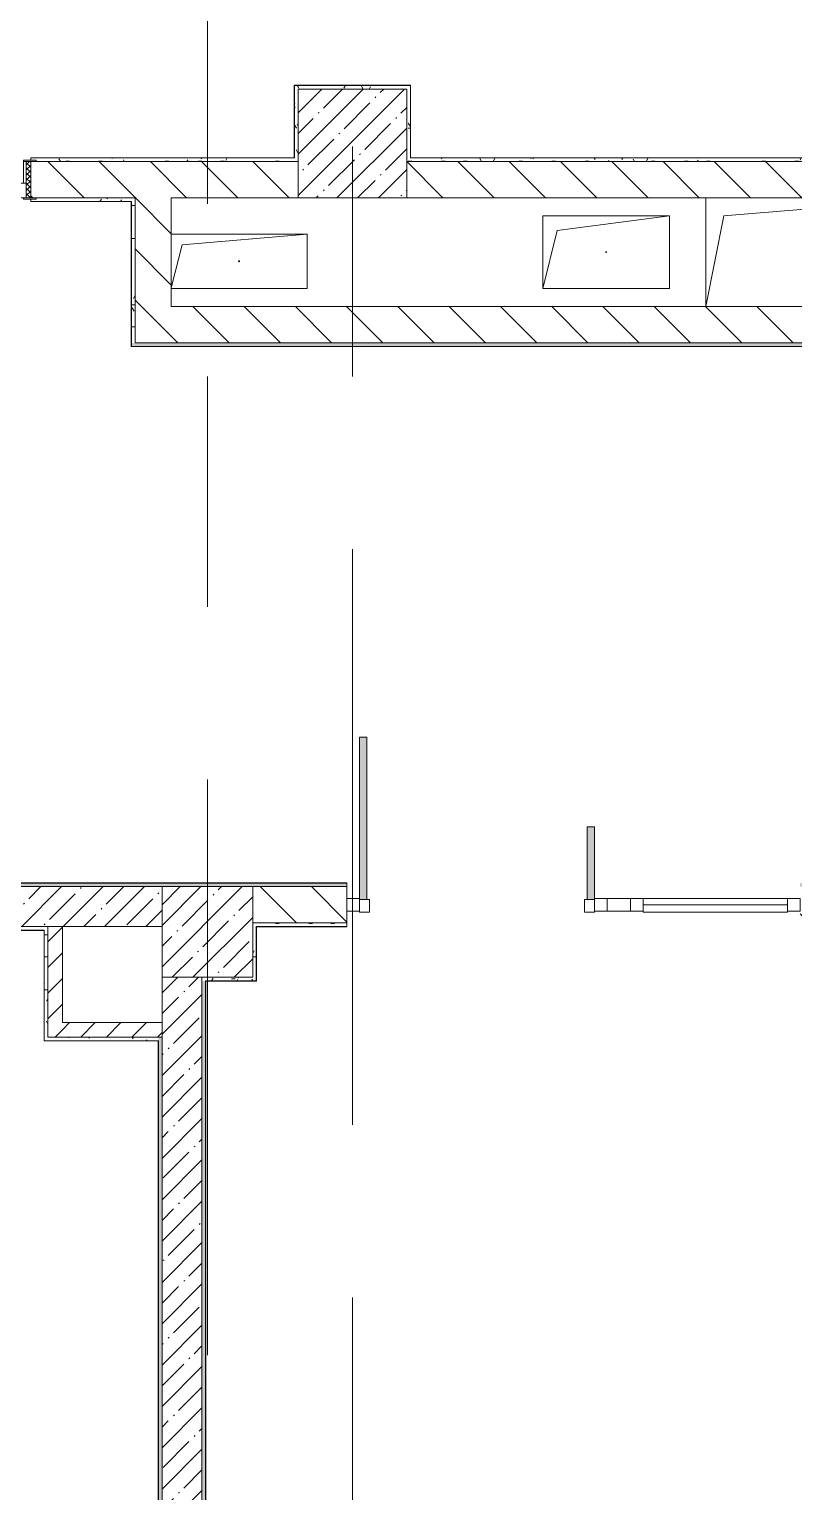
# Model space of a CAD drawing. Header units: millimetres. Extents: x -625 to 415037, y -3642 to 102118.
# Drawn here: x 195449 to 199667, y 79101 to 87169 of the extents above; entities that cross this region are included whole.
import ezdxf

# ---------------------------------------------------------------- set-up
doc = ezdxf.new("R2010")
doc.units = ezdxf.units.MM
doc.linetypes.add('Осевая', pattern=[6350, 1270, -952.5, 3175, -952.5])
for name, color, linetype, lineweight in [('A-DETL-GENF', 7, 'Continuous', 9), ('A-DOOR-FRAM-2', 7, 'Continuous', 5), ('A-GENM', 7, 'Continuous', 9), ('A-GLAZ-CURT', 7, 'Continuous', 9), ('A-GLAZ-CURT-2', 7, 'Continuous', 20), ('A-GLAZ-CWMG', 7, 'Continuous', 9), ('A-GLAZ-CWMG-1', 7, 'Continuous', 20), ('A-WALL', 7, 'Continuous', 5), ('I-WALL', 7, 'Continuous', 5), ('S-COLS', 7, 'Continuous', 9), ('S-COLS-1', 7, 'Continuous', 5), ('Оси-2', 7, 'Осевая', 9)]:
    doc.layers.add(name, color=color, linetype=linetype, lineweight=lineweight)
for name, color, linetype, lineweight, true_color in [('A-DOOR-1', 7, 'Continuous', 5, 0xc0c0c0), ('A-DOOR-FRAM-1', 7, 'Continuous', 5, 0xc0c0c0), ('A-WALL-1', 9, 'Continuous', 5, 0x808080), ('A-WALL-FNSH-1', 9, 'Continuous', 5, 0x808080)]:
    doc.layers.add(name, color=color, linetype=linetype, lineweight=lineweight, true_color=true_color)
doc.layers.add('A-FLOR-PATT-1', color=7, linetype='Continuous', lineweight=9, true_color=0xeef6ff, transparency=0.5)
doc.layers.get('A-DOOR-1').off()
pattern_1 = [(135, (148772.12, 0), (-141.42136, -141.42136), [])]
pattern_2 = [(45, (148772.12, 0), (-114.04925, 114.04925), []), (45, (148886.17, 0), (-114.04925, 114.04925), [201.612, -40.322, 6.706, -33.617])]
pattern_3 = [(45, (148772.12, 0), (-70.71068, 70.71068), [])]
pattern_4 = [(0, (148772.123, 0), (243.84, 60.96), [20.117, -162.763, 20.117, -162.763, -975.36]), (0, (148772.123, 0), (243.84, 60.96), [-365.76, 20.117, -345.643, 20.117, -162.763, -426.72]), (0, (148772.123, 0), (243.84, 60.96), [-914.4, 20.117, -101.803, 20.117, -284.683]), (120, (148863.563, 30.48), (-174.71291, 180.691634), [20.117, -162.763, 20.117, -162.763, -975.36]), (120, (148863.563, 30.48), (-174.71291, 180.691634), [-365.76, 20.117, -345.643, 20.117, -162.763, -426.72]), (120, (148863.563, 30.48), (-174.71291, 180.691634), [-914.4, 20.117, -101.803, 20.117, -284.683]), (240, (148894.043, 152.4), (-69.12709, -241.651634), [20.117, -162.763, 20.117, -162.763, -975.36]), (240, (148894.043, 152.4), (-69.12709, -241.651634), [-365.76, 20.117, -345.643, 20.117, -162.763, -426.72]), (240, (148894.043, 152.4), (-69.12709, -241.651634), [-914.4, 20.117, -101.803, 20.117, -284.683])]

# ---------------------------------------------------------------- blocks, each defined once
blk = doc.blocks.new('BSC_Колонна _Прямоугольная - 500х500-V280-Объем проектирования 2 этажа')
at = {"layer": 'S-COLS-1'}
h = blk.add_hatch(dxfattribs=at)
h.set_pattern_fill('FP_6', color=256, style=0, pattern_type=2)
h.set_pattern_definition([(45, (-47660, -7650), (-114.04925, 114.04925), []), (45, (-47545.95, -7650), (-114.04925, 114.04925), [201.613, -40.323, 6.706, -33.617])])
h.paths.add_polyline_path([(152.6, -250), (250, -250), (250, 250), (-250, 250), (-250, -250), (-30, -250)])
for p, q in [((250, 250), (-250, 250)), ((-250, 250), (-250, -250)), ((250, -250), (250, 250)), ((-250, -250), (250, -250))]:
    blk.add_line(p, q, dxfattribs=at)
blk = doc.blocks.new('110_Дверь_СКБ_2Ст - Д-6_л__ ДОО_Дв_1450x2100h_Дверь из раздевальной в коридор-V364-Объем проектирования 2 этажа')
at = {"layer": 'A-DOOR-FRAM-2'}
h = blk.add_hatch(dxfattribs=at)
h.set_pattern_fill('FP_40', color=256, style=0, pattern_type=2)
h.set_pattern_definition([(45, (-546.384, 164.685), (-14.1421, 14.1421), []), (135, (-546.384, 164.685), (-14.1421, -14.1421), [])])
h.paths.add_polyline_path([(-712.5, 100), (-712.5, -100), (-687.5, -100), (-687.5, 100)])
at = {"layer": 'A-DOOR-FRAM-1'}
for p, q in [((-672.5, 108), (-742.5, 108)), ((-742.5, 108), (-742.5, 100)), ((-742.5, 100), (-672.5, 100)), ((-687.5, 100), (-712.5, 100)), ((-712.5, 100), (-712.5, -100)), ((-637.5, 100), (-687.5, 100)), ((-687.5, 100), (-687.5, 20)), ((-687.5, -100), (-687.5, 100)), ((-672.5, 100), (-672.5, 108)), ((-637.5, 50), (-637.5, 100)), ((662.5, 100), (662.5, 50)), ((712.5, 100), (662.5, 100)), ((767.5, 108), (697.5, 108)), ((697.5, 108), (697.5, 100)), ((697.5, 100), (767.5, 100)), ((712.5, 20), (712.5, 100)), ((737.5, 100), (712.5, 100)), ((712.5, 100), (712.5, -100)), ((737.5, -100), (737.5, 100)), ((767.5, 100), (767.5, 108)), ((-687.5, 20), (-627.5, 20)), ((-672.5, 20), (-687.5, 20)), ((-687.5, 20), (-687.5, -100)), ((-672.5, -100), (-672.5, 20)), ((-627.5, 50), (-637.5, 50)), ((-627.5, 20), (-627.5, 50)), ((662.5, 50), (652.5, 50)), ((652.5, 50), (652.5, 20)), ((652.5, 20), (712.5, 20)), ((712.5, 20), (697.5, 20)), ((697.5, 20), (697.5, -100)), ((712.5, -100), (712.5, 20)), ((-672.5, -100), (-742.5, -100)), ((-742.5, -100), (-742.5, -108)), ((-742.5, -108), (-672.5, -108)), ((-712.5, -100), (-687.5, -100)), ((-687.5, -100), (-672.5, -100)), ((-672.5, -108), (-672.5, -100)), ((697.5, -100), (712.5, -100)), ((767.5, -100), (697.5, -100)), ((697.5, -100), (697.5, -108)), ((697.5, -108), (767.5, -108)), ((712.5, -100), (737.5, -100)), ((767.5, -108), (767.5, -100))]:
    blk.add_line(p, q, dxfattribs=at)
blk = doc.blocks.new('GM_Отверстие прямоугольное _в плите_ - Отверстие-21981840-Объем проектирования 2 этажа')
at = {"layer": 'A-GENM'}
for p, q in [((-374.3, 150), (375, 150)), ((375, 150), (-374.3, 150)), ((-374.3, -147.1), (-315, 90)), ((-315, 90), (375, 150)), ((375, 150), (375, -150)), ((375, -150), (375, 150)), ((375, -150), (-374.3, -150)), ((-374.3, -150), (375, -150))]:
    blk.add_line(p, q, dxfattribs=at)
for start, end in [(360, 180), (180, 360)]:
    blk.add_arc((0, 0), 2.5, start, end, dxfattribs=at)
blk = doc.blocks.new('GM_Отверстие прямоугольное _в плите_ - Отверстие-21982021-Объем проектирования 2 этажа')
at = {"layer": 'A-GENM'}
for p, q in [((-350, -200), (-350, 200)), ((-350, 200), (350, 200)), ((350, 200), (-350, 200)), ((-350, 200), (-350, -200)), ((-270, 120), (350, 200)), ((350, 200), (350, -200)), ((350, -200), (350, 200)), ((-350, -200), (-270, 120)), ((350, -200), (-350, -200)), ((-350, -200), (350, -200))]:
    blk.add_line(p, q, dxfattribs=at)
for start, end in [(360, 180), (180, 360)]:
    blk.add_arc((0, 0), 2.5, start, end, dxfattribs=at)
blk = doc.blocks.new('GM_Отверстие прямоугольное _в плите_ - Отверстие-21982256-Объем проектирования 2 этажа')
at = {"layer": 'A-GENM'}
for p, q in [((-650, -300), (-650, 300)), ((-650, 300), (-650, -300)), ((-550, 200), (650, 300)), ((-650, -300), (-550, 200))]:
    blk.add_line(p, q, dxfattribs=at)
for start, end in [(360, 180), (180, 360)]:
    blk.add_arc((0, 0), 2.5, start, end, dxfattribs=at)
blk = doc.blocks.new('Прямоугольный импост - 50 x 70 мм-31700031-Объем проектирования 2 этажа')
at = {"layer": 'A-GLAZ-CWMG-1'}
for p, q in [((-70, 35), (0, 35)), ((-70, -35), (-70, 35)), ((0, 35), (0, -35)), ((0, -35), (-70, -35))]:
    blk.add_line(p, q, dxfattribs=at)
blk = doc.blocks.new('Дверь_Витражная_остекление_ - ДВН_ДАО_Главный вход_1200 в свету-31742133-Объем проектирования 2 этажа')
at = {"layer": 'A-DETL-GENF'}
for p, q in [((-607.5, 925), (-647.5, 925)), ((-647.5, 925), (-647.5, 35)), ((-607.5, 30), (-607.5, 925)), ((647.5, 430), (607.5, 430)), ((607.5, 430), (607.5, 30)), ((647.5, 35), (647.5, 430)), ((-647.5, 30), (-607.5, 30)), ((-592.5, 30), (-647.5, 30)), ((-592.5, -40), (-592.5, 30)), ((592.5, -40), (592.5, 30)), ((592.5, 30), (647.5, 30)), ((607.5, 30), (647.5, 30)), ((-647.5, -35), (-647.5, -40)), ((-647.5, -40), (-592.5, -40)), ((647.5, -40), (592.5, -40)), ((647.5, -35), (647.5, -40))]:
    blk.add_line(p, q, dxfattribs=at)
blk = doc.blocks.new('Системная панель - Стемалит - 40мм-32257327-Объем проектирования 2 этажа')
at = {"layer": 'A-GLAZ-CURT-2'}
for p, q in [((65, 35), (-65, 35)), ((-65, 35), (-65, -35)), ((65, -35), (65, 35)), ((-65, -35), (65, -35))]:
    blk.add_line(p, q, dxfattribs=at)
blk = doc.blocks.new('Прямоугольный импост - 50 x 70 мм-31687886-Объем проектирования 2 этажа')
at = {"layer": 'A-GLAZ-CWMG-1'}
for p, q in [((-35, 35), (35, 35)), ((-35, -35), (-35, 35)), ((35, 35), (35, -35)), ((35, -35), (-35, -35))]:
    blk.add_line(p, q, dxfattribs=at)
blk = doc.blocks.new('Прямоугольный импост - 50 x 70 мм-31701779-Объем проектирования 2 этажа')
at = {"layer": 'A-GLAZ-CWMG-1'}
for p, q in [((0, 35), (-70, 35)), ((-70, 35), (-70, -35)), ((0, -35), (0, 35)), ((-70, -35), (0, -35))]:
    blk.add_line(p, q, dxfattribs=at)
blk = doc.blocks.new('Системная панель - Стекло - 40мм-V498-Объем проектирования 2 этажа')
at = {"layer": 'A-GLAZ-CURT-2'}
for p, q in [((397.5, 0), (-397.5, 0)), ((-397.5, 0), (-397.5, -40)), ((397.5, -40), (397.5, 0)), ((-397.5, -40), (397.5, -40))]:
    blk.add_line(p, q, dxfattribs=at)
blk = doc.blocks.new('Прямоугольный импост - 50 x 70 мм-31702100-Объем проектирования 2 этажа')
at = {"layer": 'A-GLAZ-CWMG-1'}
for p, q in [((-35, 35), (35, 35)), ((-35, -35), (-35, 35)), ((35, 35), (35, -35)), ((35, -35), (-35, -35))]:
    blk.add_line(p, q, dxfattribs=at)
blk = doc.blocks.new('Прямоугольный импост - 50 x 70 мм-31720914-Объем проектирования 2 этажа')
at = {"layer": 'A-GLAZ-CWMG'}
blk.add_line((6460, 7920), (5665, 7920), dxfattribs=at)
blk = doc.blocks.new('2floor')
at = {"layer": 'A-FLOR-PATT-1'}
h = blk.add_hatch(color=256, dxfattribs=at)
h.paths.add_polyline_path([(198527.1, 7900), (198567.1, 7900), (198567.1, 8230), (198527.1, 8230)])
h.paths.add_polyline_path([(197307.4, 7900), (197312.1, 7900), (197312.1, 8725), (197272.1, 8725), (197272.1, 7900)])
h.paths.add_polyline_path([(189658.1, 7900), (189698.1, 7900), (189698.1, 8230), (189658.1, 8230), (189658.1, 7920)])
h.paths.add_polyline_path([(206273.1, 7900), (206313.1, 7900), (206313.1, 8725), (206273.1, 8725), (206273.1, 7920)])
h.paths.add_polyline_path([(188403.1, 7900), (188443.1, 7900), (188443.1, 8725), (188403.1, 8725), (188403.1, 8043.3)])
h.paths.add_polyline_path([(207568.1, 7900), (207568.1, 8230), (207528.1, 8230), (207528.1, 7900)])
h.paths.add_polyline_path([(223953.1, 9422.3), (224252.1, 9422.3), (224252.1, 9462.3), (223953.1, 9462.3)])
h.paths.add_polyline_path([(224191.5, 10682.3), (224252.1, 10682.3), (224252.1, 10722.3), (223453.1, 10722.3), (223453.1, 10682.3), (223522.1, 10682.3)])
h = blk.add_hatch(color=256, dxfattribs=at)
h.paths.add_polyline_path([(198567.1, 7830), (198567.1, 7900), (198527.1, 7900), (198527.1, 7830)])
h.paths.add_polyline_path([(197312.1, 7830), (197312.1, 7900), (197272.1, 7900), (197272.1, 7830), (197307.4, 7830)])
at = {"layer": 'I-WALL'}
h = blk.add_hatch(dxfattribs=at)
h.set_pattern_fill('FP_191', color=256, style=0, pattern_type=2)
h.set_pattern_definition(pattern_4)
h.paths.add_polyline_path([(196932.1, 11920), (196932.1, 12320), (196912.1, 12318.5), (196912.1, 11920)])
h = blk.add_hatch(dxfattribs=at)
h.set_pattern_fill('FP_191', color=256, style=0, pattern_type=2)
h.set_pattern_definition(pattern_4)
h.paths.add_polyline_path([(197532.4, 12300), (197552.1, 12300), (197552.1, 12320), (196932.1, 12320), (196932.1, 12300), (197532.1, 12300)])
h = blk.add_hatch(dxfattribs=at)
h.set_pattern_fill('FP_191', color=256, style=0, pattern_type=2)
h.set_pattern_definition(pattern_4)
h.paths.add_polyline_path([(197532.1, 11900), (197552.1, 11921), (197552.1, 12300), (197532.1, 12300), (197532.1, 11901.4)])
h.paths.add_polyline_path([(197552.1, 11900), (197552.1, 11920), (197532.4, 11900)])
h = blk.add_hatch(dxfattribs=at)
h.set_pattern_fill('FP_23', color=256, style=0, pattern_type=2)
h.set_pattern_definition(pattern_1)
h.paths.add_polyline_path([(199182.1, 11700), (200482.1, 11700), (200482.1, 11900), (197532.1, 11900), (197532.4, 11700)])
h.paths.add_polyline_path([(193332.8, 11700), (194007.8, 11700), (194007.8, 11900), (191532.1, 11899.8), (191532.1, 11700), (192971, 11700)])
h.paths.add_polyline_path([(196232.8, 11700), (196932.1, 11700), (196932.1, 11900), (195457.8, 11900), (195457.8, 11700), (196032.8, 11700)])
h = blk.add_hatch(dxfattribs=at)
h.set_pattern_fill('FP_191', color=256, style=0, pattern_type=2)
h.set_pattern_definition(pattern_4)
h.paths.add_polyline_path([(196932.1, 11900), (196932.1, 11920), (196912.1, 11920)])
h.paths.add_polyline_path([(196932.1, 11900), (196911.1, 11920), (195457.8, 11920), (195457.8, 11908), (195487.8, 11908), (195487.8, 11900), (196232.8, 11900)])
h.paths.add_polyline_path([(193977.8, 11900), (193977.8, 11908), (194007.8, 11908), (194007.8, 11920), (191552.1, 11920), (191552.1, 11900), (193532.8, 11900)])
h = blk.add_hatch(dxfattribs=at)
h.set_pattern_fill('FP_191', color=256, style=0, pattern_type=2)
h.set_pattern_definition(pattern_4)
h.paths.add_polyline_path([(197552.1, 11900), (202932.1, 11900), (202911.1, 11920), (197553.1, 11920)])
h.paths.add_polyline_path([(202932.1, 11900), (202932.1, 11920), (202912.1, 11920)])
h = blk.add_hatch(dxfattribs=at)
h.set_pattern_fill('FP_191', color=256, style=0, pattern_type=2)
h.set_pattern_definition(pattern_4)
h.paths.add_polyline_path([(195487.8, 11680), (196011.8, 11680), (196012.3, 11700), (195487.8, 11698.9), (195487.8, 11692), (195457.8, 11692), (195457.8, 11680)])
h.paths.add_polyline_path([(194007.8, 11680), (194007.8, 11692), (193977.8, 11692), (193977.8, 11700), (193532.8, 11700), (193532.8, 11680), (193977.8, 11680)])
h = blk.add_hatch(dxfattribs=at)
h.set_pattern_fill('FP_191', color=256, style=0, pattern_type=2)
h.set_pattern_definition(pattern_4)
h.paths.add_polyline_path([(196032.8, 10900), (196032.8, 11700), (196012.8, 11700), (196012.8, 10900)])
h = blk.add_hatch(dxfattribs=at)
h.set_pattern_fill('FP_23', color=256, style=0, pattern_type=2)
h.set_pattern_definition(pattern_1)
h.paths.add_polyline_path([(196032.8, 11100), (196232.8, 11100), (196232.8, 11700), (196032.8, 11700), (196032.8, 11125)])
h = blk.add_hatch(dxfattribs=at)
h.set_pattern_fill('FP_23', color=256, style=0, pattern_type=2)
h.set_pattern_definition(pattern_1)
h.paths.add_polyline_path([(209732.1, 10900), (209932.1, 10900), (209932.1, 11100), (208112.1, 11100), (208112.1, 10900), (209593.9, 10900)])
h.paths.add_polyline_path([(197307.4, 10900), (200482.1, 10900), (200482.1, 11100), (196032.8, 11100), (196032.8, 10900)])
h.paths.add_polyline_path([(200682.1, 10900), (204272.1, 10900), (204272.1, 11100), (200682.1, 11100)])
h.paths.add_polyline_path([(205172.1, 10900), (205382.1, 10900), (205382.1, 11100), (205172.1, 11100), (205172.1, 10940.7)])
h.paths.add_polyline_path([(206082.1, 10900), (206302.1, 10900), (206302.1, 11100), (206082.1, 11100), (206082.1, 10980)])
h.paths.add_polyline_path([(207212.1, 10900), (207212.1, 11100), (207002.1, 11100), (207002.1, 10900)])
h = blk.add_hatch(dxfattribs=at)
h.set_pattern_fill('FP_191', color=256, style=0, pattern_type=2)
h.set_pattern_definition(pattern_4)
h.paths.add_polyline_path([(209732.1, 10880), (210132.1, 10880), (210132.1, 10900), (207912.1, 10900), (207912.1, 10880), (209593.9, 10880)])
h.paths.add_polyline_path([(207111.4, 10880), (207212.1, 10880), (207212.1, 10900), (207002.1, 10900), (207002.1, 10880), (207031.4, 10880)])
h.paths.add_polyline_path([(206302.1, 10880), (206302.1, 10900), (206082.1, 10900), (206082.1, 10880), (206231.4, 10880)])
h.paths.add_polyline_path([(201643.8, 10880), (204472.1, 10880), (204472.1, 10900), (196012.8, 10900), (196012.8, 10880), (200911.2, 10880)])
h.paths.add_polyline_path([(205172.1, 10880), (205382.1, 10880), (205382.1, 10900), (205172.1, 10900)])
h = blk.add_hatch(dxfattribs=at)
h.set_pattern_fill('FP_191', color=256, style=0, pattern_type=2)
h.set_pattern_definition(pattern_4)
h.paths.add_polyline_path([(223516.4, 7900), (223522.1, 7900), (223501.1, 7920), (222477.1, 7920), (222477.1, 7908), (222532.1, 7908), (222532.1, 7900), (223502.1, 7900)])
h.paths.add_polyline_path([(221022.1, 7900), (221023.1, 7908), (221077.1, 7908), (221077.1, 7920), (220507.1, 7920), (220507.1, 7908), (220537.1, 7908), (220537.1, 7900), (220872.1, 7900)])
h.paths.add_polyline_path([(219092.1, 7900), (219377.1, 7900), (219377.1, 7908), (219407.1, 7908), (219407.1, 7920), (218132.6, 7920), (218132.6, 7908), (218162.6, 7908), (218162.6, 7900), (218989.4, 7900)])
h.paths.add_polyline_path([(214402.1, 7900), (214697.1, 7900.9), (214697.1, 7908), (214727.1, 7908), (214727.1, 7920), (208703.1, 7920), (208703.1, 7900), (214182.1, 7900)])
h.paths.add_polyline_path([(216098.5, 7900), (217002.6, 7900), (217002.6, 7908), (217032.6, 7908), (217032.6, 7920), (215827.1, 7920), (215827.1, 7908), (215857.1, 7908), (215857.1, 7900), (215990.9, 7900)])
h.paths.add_polyline_path([(206203.1, 7900), (206203.1, 7920), (199702.1, 7920), (199702.1, 7900), (205980.2, 7900)])
h.paths.add_polyline_path([(196682.1, 7900), (197202.1, 7900), (197202.1, 7920), (190833.1, 7920), (190833.1, 7900), (196182.1, 7900)])
h.paths.add_polyline_path([(187532.1, 7900), (188333.1, 7900), (188333.1, 7920), (187532.1, 7919), (187512.6, 7900)])
h.paths.add_polyline_path([(187512.1, 7900), (187522.1, 7910), (187512.1, 7920), (187512.1, 7914.3)])
h = blk.add_hatch(dxfattribs=at)
h.set_pattern_fill('FP_1', color=256, style=0, pattern_type=2)
h.set_pattern_definition(pattern_2)
h.paths.add_polyline_path([(196160.7, 7680), (196182.1, 7680), (196182.1, 7900), (194882.1, 7900), (194882.1, 7830), (193682.1, 7830), (193682.1, 7900), (192182.1, 7900), (192182.1, 7680), (195861.9, 7680)])
h = blk.add_hatch(dxfattribs=at)
h.set_pattern_fill('FP_23', color=256, style=0, pattern_type=2)
h.set_pattern_definition(pattern_1)
h.paths.add_polyline_path([(196702.1, 7700), (197202.1, 7700), (197202.1, 7900), (196682.1, 7900), (196682.1, 7700)])
h.paths.add_polyline_path([(200198.3, 7700), (200672.1, 7700.2), (200672.1, 7900), (199702.1, 7900), (199702.1, 7700)])
h = blk.add_hatch(dxfattribs=at)
h.set_pattern_fill('FP_191', color=256, style=0, pattern_type=2)
h.set_pattern_definition(pattern_4)
h.paths.add_polyline_path([(192962.1, 7660), (195531.1, 7660), (195532.1, 7680), (192962.1, 7680)])
h = blk.add_hatch(dxfattribs=at)
h.set_pattern_fill('FP_191', color=256, style=0, pattern_type=2)
h.set_pattern_definition(pattern_4)
h.paths.add_polyline_path([(195552.1, 7070), (195552.1, 7680), (195532.1, 7680), (195532.1, 7070)])
h = blk.add_hatch(dxfattribs=at)
h.set_pattern_fill('FP_22', color=256, style=0, pattern_type=2)
h.set_pattern_definition(pattern_3)
h.paths.add_polyline_path([(195552.1, 7070), (195632.1, 7070), (195632.1, 7680), (195552.1, 7680)])
h = blk.add_hatch(dxfattribs=at)
h.set_pattern_fill('FP_191', color=256, style=0, pattern_type=2)
h.set_pattern_definition(pattern_4)
h.paths.add_polyline_path([(196702.1, 7380), (196701.2, 7680), (196682.1, 7700), (196682.8, 7380)])
h.paths.add_polyline_path([(196702.1, 7680), (196702.1, 7700), (196682.1, 7700), (196687.8, 7694.3)])
h = blk.add_hatch(dxfattribs=at)
h.set_pattern_fill('FP_191', color=256, style=0, pattern_type=2)
h.set_pattern_definition(pattern_4)
h.paths.add_polyline_path([(199702.1, 7680), (200662.1, 7680), (200660.7, 7700), (199702.1, 7700)])
h.paths.add_polyline_path([(196916.2, 7680), (197202.1, 7680), (197202.1, 7700), (196702.1, 7700), (196702.1, 7680)])
h = blk.add_hatch(dxfattribs=at)
h.set_pattern_fill('FP_1', color=256, style=0, pattern_type=2)
h.set_pattern_definition(pattern_2)
h.paths.add_polyline_path([(196283.1, 400), (196402.1, 400), (196402.1, 7400), (196182.1, 7400), (196182.1, 400), (196281.1, 400)])
h = blk.add_hatch(dxfattribs=at)
h.set_pattern_fill('FP_191', color=256, style=0, pattern_type=2)
h.set_pattern_definition(pattern_4)
h.paths.add_polyline_path([(196681.3, 7380), (196682.1, 7380), (196682.1, 7400), (196402.1, 7400), (196402.1, 7380), (196680.7, 7380)])
h = blk.add_hatch(dxfattribs=at)
h.set_pattern_fill('FP_191', color=256, style=0, pattern_type=2)
h.set_pattern_definition(pattern_4)
h.paths.add_polyline_path([(196419.4, 805), (196422.1, 805), (196422.1, 7379), (196402.1, 7378.5), (196402.1, 805)])
h = blk.add_hatch(dxfattribs=at)
h.set_pattern_fill('FP_22', color=256, style=0, pattern_type=2)
h.set_pattern_definition(pattern_3)
h.paths.add_polyline_path([(196162.1, 7070), (196182.1, 7070), (196182.1, 7150), (195632.1, 7150), (195632.1, 7070), (195861.9, 7070)])
h = blk.add_hatch(dxfattribs=at)
h.set_pattern_fill('FP_191', color=256, style=0, pattern_type=2)
h.set_pattern_definition(pattern_4)
h.paths.add_polyline_path([(196161.1, 7050), (196161.1, 7070), (195532.1, 7070), (195532.1, 7050), (196157.3, 7050)])
h = blk.add_hatch(dxfattribs=at)
h.set_pattern_fill('FP_191', color=256, style=0, pattern_type=2)
h.set_pattern_definition(pattern_4)
h.paths.add_polyline_path([(196182.1, 120), (196182.1, 7070), (196162.1, 7070), (196162.1, 121), (196180.3, 120.1)])
at = {"layer": 'S-COLS-1'}
h = blk.add_hatch(dxfattribs=at)
h.set_pattern_fill('FP_1', color=256, style=0, pattern_type=2)
h.set_pattern_definition(pattern_2)
h.paths.add_polyline_path([(197532.1, 11700), (197532.1, 12300), (196932.1, 12300), (196932.1, 11700), (197307.4, 11700)])
at = {"layer": 'A-WALL'}
for p, q in [((196912.1, 12320), (196912.1, 11920)), ((197552.1, 12300), (197552.1, 11920)), ((196932.1, 11900), (195487.8, 11900)), ((197532.1, 11900), (202932.1, 11900)), ((202912.1, 11920), (197553.1, 11920)), ((196032.8, 11700), (195487.8, 11700)), ((196012.8, 10900), (196012.8, 11680)), ((196032.8, 10900), (204272.1, 10900)), ((197202.1, 7920), (190833.1, 7920)), ((196182.1, 7680), (192182.1, 7680)), ((197202.1, 7700), (196682.1, 7700)), ((196703.1, 7679), (196702.1, 7679)), ((195532.1, 7660), (194183.1, 7660)), ((195531.1, 7659), (195531.1, 7660)), ((195532.1, 7070), (195532.1, 7660)), ((196182.1, 7380), (196182.1, 400)), ((196402.1, 742.5), (196402.1, 7400)), ((196422.1, 7380), (196422.1, 7247.5)), ((196162.1, 7050), (195532.1, 7050)), ((196182.1, 7070), (195552.1, 7070)), ((196182.1, 400), (196182.1, 7070))]:
    blk.add_line(p, q, dxfattribs=at)
at = {"layer": 'A-WALL-1'}
for p, q in [((197552.1, 12320), (196912.1, 12320)), ((196932.1, 11700), (196932.1, 12300)), ((196932.1, 12300), (197532.1, 12300)), ((197532.1, 12300), (197532.1, 11700)), ((195457.8, 11920), (195457.8, 11908)), ((196912.1, 11920), (196911.1, 11920)), ((196032.8, 11700), (196032.8, 10900)), ((196232.8, 11700), (196932.1, 11700)), ((196232.8, 11100), (196232.8, 11700)), ((197532.1, 11700), (200482.1, 11700)), ((195457.8, 11692), (195457.8, 11680)), ((196011.8, 11680), (196012.8, 11680)), ((200482.1, 11100), (196232.8, 11100)), ((196011.8, 10880), (204472.1, 10880)), ((197202.1, 7680), (197202.1, 7920)), ((196182.1, 7900), (194882.1, 7900)), ((197202.1, 7900), (196682.1, 7900)), ((195552.1, 7680), (195552.1, 7070)), ((195632.1, 7150), (195632.1, 7680)), ((196702.1, 7679), (196702.1, 7680)), ((196702.1, 7680), (197202.1, 7680)), ((196182.1, 7400), (196182.1, 7380)), ((196422.1, 7380), (196702.1, 7380)), ((196182.1, 7150), (195632.1, 7150))]:
    blk.add_line(p, q, dxfattribs=at)
at = {"layer": 'A-WALL-FNSH-1'}
for p, q in [((197553.1, 12321), (196911.1, 12321)), ((196911.1, 12321), (196911.1, 11921)), ((197552.1, 12320), (197552.1, 12300)), ((197553.1, 11920), (197553.1, 12321)), ((196911.1, 11921), (195457.8, 11921)), ((195457.8, 11921), (195457.8, 11920)), ((195457.8, 11920), (196911.1, 11920)), ((202911.1, 11921), (197552.1, 11921)), ((197552.1, 11920), (197553.1, 11920)), ((196011.8, 11680), (195457.8, 11680)), ((195457.8, 11680), (195457.8, 11679)), ((195457.8, 11679), (196011.8, 11679)), ((196011.8, 10879), (196011.8, 11680)), ((196012.8, 10880), (196012.8, 10900)), ((196011.8, 10879), (204472.1, 10879)), ((197202.1, 7921), (190833.1, 7921)), ((197202.1, 7920), (197202.1, 7921)), ((196702.1, 7679), (196702.1, 7380)), ((196703.1, 7679), (197202.1, 7679)), ((196703.1, 7379), (196703.1, 7679)), ((197202.1, 7679), (197202.1, 7680)), ((194183.1, 7659), (195531.1, 7659)), ((195531.1, 7659), (195531.1, 7049)), ((196423.1, 7379), (196703.1, 7379)), ((196423.1, 801), (196423.1, 7379)), ((196422.1, 7247.5), (196422.1, 800)), ((195531.1, 7049), (196161.1, 7049)), ((195532.1, 7050), (195532.1, 7070)), ((196161.1, 7049), (196161.1, 121)), ((196162.1, 121), (196162.1, 7050))]:
    blk.add_line(p, q, dxfattribs=at)
at = {"layer": 'S-COLS'}
for p, q in [((196932.1, 11900), (196932.1, 11700)), ((197532.1, 11700), (197532.1, 11900))]:
    blk.add_line(p, q, dxfattribs=at)
at = {"layer": 'S-COLS-1'}
for p, q in [((197532.1, 12300), (196932.1, 12300)), ((196932.1, 12300), (196932.1, 11900)), ((197532.1, 11900), (197532.1, 12300)), ((196932.1, 11700), (197532.1, 11700))]:
    blk.add_line(p, q, dxfattribs=at)
at = {"layer": 'Оси-2'}
for p, q in [((196432.1, 3093.7), (196432.1, 22398.1)), ((197232.1, 4363.7), (197232.1, 22398.1))]:
    blk.add_line(p, q, dxfattribs=at)
at = {"layer": 'A-DOOR-1', "rotation": 180}
blk.add_blockref('110_Дверь_СКБ_2Ст - Д-6_л__ ДОО_Дв_1450x2100h_Дверь из раздевальной в коридор-V364-Объем проектирования 2 этажа', (194745.3, 11800), dxfattribs=at)
at = {"layer": 'A-DOOR-1'}
blk.add_blockref('Дверь_Витражная_остекление_ - ДВН_ДАО_Главный вход_1200 в свету-31742133-Объем проектирования 2 этажа', (197919.6, 7800), dxfattribs=at)
at = {"layer": 'A-GENM'}
for name, p in [('GM_Отверстие прямоугольное _в плите_ - Отверстие-21982256-Объем проектирования 2 этажа', (199832.1, 11400)), ('GM_Отверстие прямоугольное _в плите_ - Отверстие-21982021-Объем проектирования 2 этажа', (198632.1, 11400)), ('GM_Отверстие прямоугольное _в плите_ - Отверстие-21981840-Объем проектирования 2 этажа', (196607.1, 11350))]:
    blk.add_blockref(name, p, dxfattribs=at)
at = {"layer": 'A-GLAZ-CURT'}
for name, p in [('Системная панель - Стемалит - 40мм-32257327-Объем проектирования 2 этажа', (198702.1, 7800)), ('Системная панель - Стекло - 40мм-V498-Объем проектирования 2 этажа', (199234.6, 7800))]:
    blk.add_blockref(name, p, dxfattribs=at)
at = {"layer": 'A-GLAZ-CWMG', "rotation": 180}
blk.add_blockref('Прямоугольный импост - 50 x 70 мм-31701779-Объем проектирования 2 этажа', (197202.1, 7800), dxfattribs=at)
at = {"layer": 'A-GLAZ-CWMG', "extrusion": (0, 0, -1), "rotation": 180}
for name, p in [('Прямоугольный импост - 50 x 70 мм-31687886-Объем проектирования 2 этажа', (-198602.1, 7800)), ('Прямоугольный импост - 50 x 70 мм-31702100-Объем проектирования 2 этажа', (-198802.1, 7800)), ('Прямоугольный импост - 50 x 70 мм-31700031-Объем проектирования 2 этажа', (-199702.1, 7800))]:
    blk.add_blockref(name, p, dxfattribs=at)
at = {"layer": 'A-GLAZ-CWMG'}
blk.add_blockref('Прямоугольный импост - 50 x 70 мм-31720914-Объем проектирования 2 этажа', (193172.1, -85), dxfattribs=at)
at = {"layer": 'S-COLS'}
blk.add_blockref('BSC_Колонна _Прямоугольная - 500х500-V280-Объем проектирования 2 этажа', (196432.1, 7650), dxfattribs=at)

msp = doc.modelspace()

# ---------------------------------------------------------------- block references
msp.add_blockref('2floor', (0, 74539.4))

doc.saveas('drawing.dxf')
